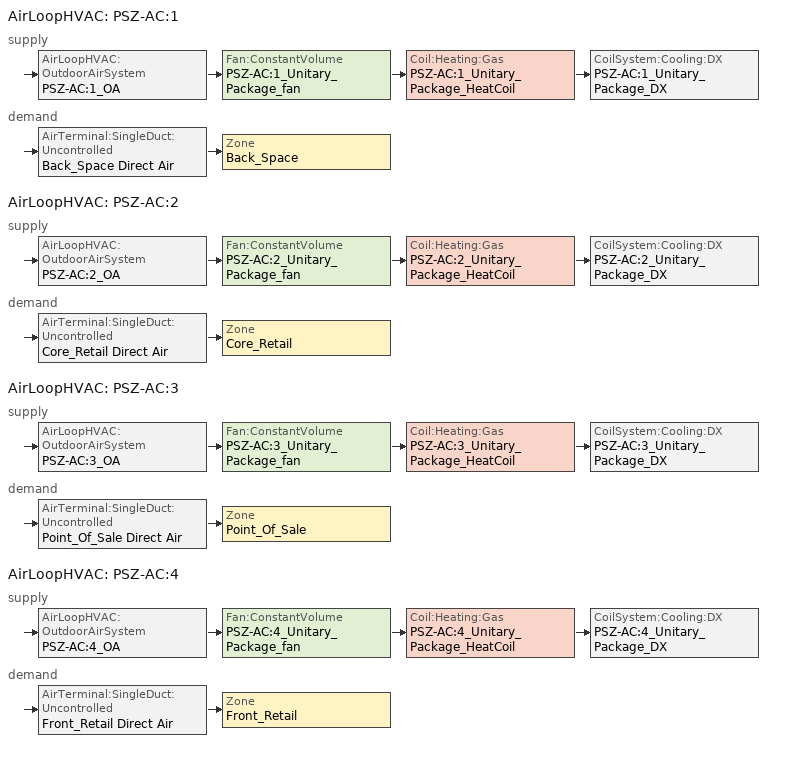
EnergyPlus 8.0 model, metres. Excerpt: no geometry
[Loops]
AirLoopHVAC 'PSZ-AC:1'
 supply: AirLoopHVAC:OutdoorAirSystem 'PSZ-AC:1_OA' > Fan:ConstantVolume 'PSZ-AC:1_Unitary_Package_fan' > Coil:Heating:Gas 'PSZ-AC:1_Unitary_Package_HeatCoil' > CoilSystem:Cooling:DX 'PSZ-AC:1_Unitary_Package_DX'
 demand: AirTerminal:SingleDuct:Uncontrolled 'Back_Space Direct Air' > Zone 'Back_Space'
AirLoopHVAC 'PSZ-AC:2'
 supply: AirLoopHVAC:OutdoorAirSystem 'PSZ-AC:2_OA' > Fan:ConstantVolume 'PSZ-AC:2_Unitary_Package_fan' > Coil:Heating:Gas 'PSZ-AC:2_Unitary_Package_HeatCoil' > CoilSystem:Cooling:DX 'PSZ-AC:2_Unitary_Package_DX'
 demand: AirTerminal:SingleDuct:Uncontrolled 'Core_Retail Direct Air' > Zone 'Core_Retail'
AirLoopHVAC 'PSZ-AC:3'
 supply: AirLoopHVAC:OutdoorAirSystem 'PSZ-AC:3_OA' > Fan:ConstantVolume 'PSZ-AC:3_Unitary_Package_fan' > Coil:Heating:Gas 'PSZ-AC:3_Unitary_Package_HeatCoil' > CoilSystem:Cooling:DX 'PSZ-AC:3_Unitary_Package_DX'
 demand: AirTerminal:SingleDuct:Uncontrolled 'Point_Of_Sale Direct Air' > Zone 'Point_Of_Sale'
AirLoopHVAC 'PSZ-AC:4'
 supply: AirLoopHVAC:OutdoorAirSystem 'PSZ-AC:4_OA' > Fan:ConstantVolume 'PSZ-AC:4_Unitary_Package_fan' > Coil:Heating:Gas 'PSZ-AC:4_Unitary_Package_HeatCoil' > CoilSystem:Cooling:DX 'PSZ-AC:4_Unitary_Package_DX'
 demand: AirTerminal:SingleDuct:Uncontrolled 'Front_Retail Direct Air' > Zone 'Front_Retail'
[Sizing:Zone] Zone Cooling Design Supply Air Temperature Input Method=SupplyAirTemperature; Zone Cooling Design Supply Air Temperature {C}=12.8; Zone Heating Design Supply Air Temperature Input Method=SupplyAirTemperature; Zone Heating Design Supply Air Temperature {C}=40; Zone Cooling Design Supply Air Humidity Ratio {kg-H2O/kg-air}=0.0085; Zone Heating Design Supply Air Humidity Ratio {kg-H2O/kg-air}=0.008; Zone Heating Sizing Factor=0; Zone Cooling Sizing Factor=0; Cooling Design Air Flow Method=DesignDay; Cooling Design Air Flow Rate {m3/s}=0; Cooling Minimum Air Flow {m3/s}=0; Cooling Minimum Air Flow Fraction=0; Heating Design Air Flow Method=DesignDay; Heating Design Air Flow Rate {m3/s}=0
Name | Design Specification Outdoor Air Object
Back_Space | SZ DSOA Back_Space
Core_Retail | SZ DSOA Core_Retail
Point_Of_Sale | SZ DSOA Point_Of_Sale
Front_Retail | SZ DSOA Front_Retail
[DesignSpecification:OutdoorAir] Outdoor Air Method=Flow/Area
Name | Outdoor Air Flow per Zone Floor Area {m3/s-m2}
SZ DSOA Back_Space | 0.000609562
SZ DSOA Core_Retail; SZ DSOA Point_Of_Sale; SZ DSOA Front_Retail | 0.00118103
[Sizing:System] Type of Load to Size On=Sensible; Design Outdoor Air Flow Rate {m3/s}=AUTOSIZE; Minimum System Air Flow Ratio=1; Preheat Design Temperature {C}=7; Preheat Design Humidity Ratio {kgWater/kgDryAir}=0.008; Precool Design Temperature {C}=12.8; Precool Design Humidity Ratio {kgWater/kgDryAir}=0.008; Central Cooling Design Supply Air Temperature {C}=12.8; Sizing Option=NonCoincident; 100% Outdoor Air in Cooling=No; 100% Outdoor Air in Heating=No; Zone Cooling Design Supply Air Humidity Ratio {kg-H2O/kg-air}=0.0085; Central Heating Design Supply Air Humidity Ratio {kgWater/kgDryAir}=0.008; Cooling Design Air Flow Method=DesignDay; Cooling Design Air Flow Rate {m3/s}=0; Heating Design Air Flow Method=DesignDay; Heating Design Air Flow Rate {m3/s}=0; System Outdoor Air Method=ZoneSum
Name | Central Heating Design Supply Air Temperature                        !- Central Heating Design Supply Air Temperature {C} | Central Heating Design Supply Air Temperature {C}
PSZ-AC:1; PSZ-AC:2 | 40
PSZ-AC:3; PSZ-AC:4 |  | 40
[ZoneControl:Thermostat] Control Type Schedule=Dual Zone Control Type Sched
Name | Zone or ZoneList | Control 1
Back_Space Thermostat | Back_Space | Back_Space DualSPSched
Core_Retail Thermostat | Core_Retail | Core_Retail DualSPSched
Point_Of_Sale Thermostat | Point_Of_Sale | Point_Of_Sale DualSPSched
Front_Retail Thermostat | Front_Retail | Front_Retail DualSPSched
[ThermostatSetpoint:DualSetpoint]
Name | Heating Setpoint Temperature Schedule | Cooling Setpoint Temperature Schedule
Back_Space DualSPSched; Point_Of_Sale DualSPSched; Front_Retail DualSPSched | HTGSETP_SCH_NO_OPTIMUM | CLGSETP_SCH_NO_SETBACK
Core_Retail DualSPSched | HTGSETP_SCH_YES_OPTIMUM | CLGSETP_SCH_YES_OPTIMUM
[AirTerminal:SingleDuct:Uncontrolled] Availability Schedule=ALWAYS_ON; Maximum Air Flow Rate {m3/s}=AUTOSIZE
Back_Space Direct Air; Core_Retail Direct Air; Point_Of_Sale Direct Air; Front_Retail Direct Air
[Zone equipment]
Back_Space: Back_Space Direct Air
Core_Retail: Core_Retail Direct Air
Point_Of_Sale: Point_Of_Sale Direct Air
Front_Retail: Front_Retail Direct Air
[Fan:ConstantVolume] Availability Schedule=HVACOperationSchd; Maximum Flow Rate {m3/s}=AUTOSIZE; Motor In Airstream Fraction=1
Name | Fan Efficiency | Pressure Rise {Pa} | Motor Efficiency
PSZ-AC:1_Unitary_Package_fan | 0.58175 | 622.5 | 0.895
PSZ-AC:2_Unitary_Package_fan | 0.6006 | 1018.41 | 0.924
PSZ-AC:3_Unitary_Package_fan; PSZ-AC:4_Unitary_Package_fan | 0.56225 | 622.5 | 0.865
[Coil:Cooling:DX:TwoSpeed] Availability Schedule=ALWAYS_ON
Name | Rated High Speed Total Cooling Capacity {W} | Rated High Speed Sensible Heat Ratio | Rated High Speed COP {W/W} | Rated High Speed Air Flow Rate {m3/s} | Total Cooling Capacity Function of Temperature Curve | Total Cooling Capacity Function of Flow Fraction Curve | Energy Input Ratio Function of Temperature Curve | Energy Input Ratio Function of Flow Fraction Curve | Part Load Fraction Correlation Curve | Rated Low Speed Total Cooling Capacity {W} | Rated Low Speed Sensible Heat Ratio | Rated Low Speed COP {W/W} | Rated Low Speed Air Flow Rate {m3/s} | Low Speed Total Cooling Capacity Function of Temperature Curve | Low Speed Energy Input Ratio Function of Temperature Curve
PSZ-AC:1_Unitary_Package_CoolCoil | 31305.35 | 0.72818 | 3.79883 | 1.52866 | PSZ-AC:1_Unitary_PackagecoolCapFT | PSZ-AC:1_Unitary_PackagecoolFFF | PSZ-AC:1_Unitary_PackagecoolEIRFT | PSZ-AC:1_Unitary_PackagecoolEIRFFF | PSZ-AC:1_Unitary_PackagecoolPLR | 15652.7 | 0.72818 | 3.79883 | 1.01911 | PSZ-AC:1_Unitary_PackagecoolCapFT | PSZ-AC:1_Unitary_PackagecoolEIRFT
PSZ-AC:2_Unitary_Package_CoolCoil | 130094 | 0.68705 | 3.39929 | 5.47337 | PSZ-AC:2_Unitary_PackagecoolCapFT | PSZ-AC:2_Unitary_PackagecoolFFF | PSZ-AC:2_Unitary_PackagecoolEIRFT | PSZ-AC:2_Unitary_PackagecoolEIRFFF | PSZ-AC:2_Unitary_PackagecoolPLR | 65047 | 0.68705 | 3.39929 | 3.64891 | PSZ-AC:2_Unitary_PackagecoolCapFT | PSZ-AC:2_Unitary_PackagecoolEIRFT
PSZ-AC:3_Unitary_Package_CoolCoil | 22000.94 | 0.74303 | 3.79883 | 1.128 | PSZ-AC:3_Unitary_PackagecoolCapFT | PSZ-AC:3_Unitary_PackagecoolFFF | PSZ-AC:3_Unitary_PackagecoolEIRFT | PSZ-AC:3_Unitary_PackagecoolEIRFFF | PSZ-AC:3_Unitary_PackagecoolPLR | 11000.47 | 0.74303 | 3.79883 | 0.752 | PSZ-AC:3_Unitary_PackagecoolCapFT | PSZ-AC:3_Unitary_PackagecoolEIRFT
PSZ-AC:4_Unitary_Package_CoolCoil | 18855.42 | 0.72558 | 4.11713 | 0.91264 | PSZ-AC:4_Unitary_PackagecoolCapFT | PSZ-AC:4_Unitary_PackagecoolFFF | PSZ-AC:4_Unitary_PackagecoolEIRFT | PSZ-AC:4_Unitary_PackagecoolEIRFFF | PSZ-AC:4_Unitary_PackagecoolPLR | 9427.71 | 0.72558 | 4.11713 | 0.608427 | PSZ-AC:4_Unitary_PackagecoolCapFT | PSZ-AC:4_Unitary_PackagecoolEIRFT
[Coil:Heating:Gas] Availability Schedule=ALWAYS_ON; Gas Burner Efficiency=0.8; Nominal Capacity {W}=AUTOSIZE
PSZ-AC:1_Unitary_Package_HeatCoil; PSZ-AC:2_Unitary_Package_HeatCoil; PSZ-AC:3_Unitary_Package_HeatCoil; PSZ-AC:4_Unitary_Package_HeatCoil
[CoilSystem:Cooling:DX] Availability Schedule=ALWAYS_ON
Name | Cooling Coil
PSZ-AC:1_Unitary_Package_DX | PSZ-AC:1_Unitary_Package_CoolCoil
PSZ-AC:2_Unitary_Package_DX | PSZ-AC:2_Unitary_Package_CoolCoil
PSZ-AC:3_Unitary_Package_DX | PSZ-AC:3_Unitary_Package_CoolCoil
PSZ-AC:4_Unitary_Package_DX | PSZ-AC:4_Unitary_Package_CoolCoil
[Controller:OutdoorAir] Minimum Outdoor Air Flow Rate {m3/s}=AUTOSIZE; Maximum Outdoor Air Flow Rate {m3/s}=AUTOSIZE; Economizer Control Type=DifferentialEnthalpy; Economizer Control Action Type=ModulateFlow; Lockout Type=NoLockout; Minimum Limit Type=FixedMinimum; Minimum Outdoor Air Schedule=MinOA_MotorizedDamper_Sched
Name | Maximum Fraction of Outdoor Air Schedule | Heat Recovery Bypass Control Type
PSZ-AC:1_OA_Controller | PSZ1_Timestep_Econ_Eff_SCH
PSZ-AC:2_OA_Controller | PSZ2_Timestep_Econ_Eff_SCH | BypassWhenOAFlowGreaterThanMinimum
PSZ-AC:3_OA_Controller | PSZ3_Timestep_Econ_Eff_SCH
PSZ-AC:4_OA_Controller | PSZ4_Timestep_Econ_Eff_SCH
[AirLoopHVAC] Design Supply Air Flow Rate {m3/s}=AUTOSIZE
PSZ-AC:1; PSZ-AC:2; PSZ-AC:3; PSZ-AC:4
[SetpointManager:SingleZone:Reheat] Control Variable=Temperature; Minimum Supply Air Temperature {C}=10; Maximum Supply Air Temperature {C}=50
Name | Control Zone | Setpoint Node or NodeList
SupAirTemp MngrBack_Space | Back_Space | PSZ-AC:1 Supply Equipment Outlet Node
SupAirTemp MngrCore_Retail | Core_Retail | PSZ-AC:2 Supply Equipment Outlet Node
SupAirTemp MngrPoint_Of_Sale | Point_Of_Sale | PSZ-AC:3 Supply Equipment Outlet Node
SupAirTemp MngrFront_Retail | Front_Retail | PSZ-AC:4 Supply Equipment Outlet Node
[SetpointManager:MixedAir] Control Variable=Temperature
Name | Setpoint Node or NodeList
PSZ-AC:1_OAMixed Air Temp Manager | PSZ-AC:1_OA-PSZ-AC:1_Unitary_PackageNode
PSZ-AC:2_OAMixed Air Temp Manager | PSZ-AC:2_OA-PSZ-AC:2_Unitary_PackageNode
PSZ-AC:3_OAMixed Air Temp Manager | PSZ-AC:3_OA-PSZ-AC:3_Unitary_PackageNode
PSZ-AC:4_OAMixed Air Temp Manager | PSZ-AC:4_OA-PSZ-AC:4_Unitary_PackageNode
PSZ-AC:1_HeatC Temp Manager | PSZ-AC:1_Unitary_PackageCoolCoil air inlet
PSZ-AC:2_HeatC Temp Manager | PSZ-AC:2_Unitary_PackageCoolCoil air inlet
PSZ-AC:3_HeatC Temp Manager | PSZ-AC:3_Unitary_PackageCoolCoil air inlet
PSZ-AC:4_HeatC Temp Manager | PSZ-AC:4_Unitary_PackageCoolCoil air inlet
[HeatExchanger:AirToAir:SensibleAndLatent]
PSZ-AC:2 OA Heat Recovery: Availability Schedule=Always_On; Nominal Supply Air Flow Rate {m3/s}=AUTOSIZE; Sensible Effectiveness at 100% Heating Air Flow=0.7; Latent Effectiveness at 100% Heating Air Flow=0.6; Sensible Effectiveness at 75% Heating Air Flow=0.7; Latent Effectiveness at 75% Heating Air Flow=0.6; Sensible Effectiveness at 100% Cooling Air Flow=0.75; Latent Effectiveness at 100% Cooling Air Flow=0.6; Sensible Effectiveness at 75% Cooling Air Flow=0.75; Latent Effectiveness at 75% Cooling Air Flow=0.6; Nominal Electric Power {W}=1406.23; Supply Air Outlet Temperature Control=No; Heat Exchanger Type=Rotary; Frost Control Type=ExhaustOnly; Threshold Temperature {C}=-23.3; Initial Defrost Time Fraction=0.167; Rate of Defrost Time Fraction Increase {1/K}=1.44
[WaterHeater:Mixed]
Gas Tank: Tank Volume {m3}=0.151416; Setpoint Temperature Schedule=Hot Water Setpoint Temp Schedule; Deadband Temperature Difference {deltaC}=2; Maximum Temperature Limit {C}=82.2222; Heater Control Type=Cycle; Heater Maximum Capacity {W}=11722.8; Heater Minimum Capacity {W}=0; Heater Fuel Type=NaturalGas; Heater Thermal Efficiency=0.82; Off Cycle Parasitic Fuel Consumption Rate {W}=1860; Off Cycle Parasitic Fuel Type=NaturalGas; Off Cycle Parasitic Heat Fraction to Tank=0; On Cycle Parasitic Fuel Consumption Rate {W}=1860; Ambient Temperature Indicator=Zone; Ambient Temperature Zone=Back_space; Off Cycle Loss Coefficient to Ambient Temperature {W/K}=4.10807; On Cycle Loss Coefficient to Ambient Temperature {W/K}=4.10807; Peak Use Flow Rate {m3/s}=1.89E-05; Use Flow Rate Fraction Schedule=BLDG_SWH_SCH
[EnergyManagementSystem:Actuator] Actuated Component Type=Fan; Actuated Component Control Type=Fan Pressure Rise
Name | Actuated Component Unique
PSZ1_Fan_Pressure | PSZ-AC:1_Unitary_Package_fan
PSZ2_Fan_Pressure | PSZ-AC:2_Unitary_Package_fan
PSZ3_Fan_Pressure | PSZ-AC:3_Unitary_Package_fan
PSZ4_Fan_Pressure | PSZ-AC:4_Unitary_Package_fan
[EnergyManagementSystem:Sensor]
Name | Output:Variable or Output:Meter Index Key | Output:Variable or Output:Meter
Back_Space_Temp | Back_Space Air Node | System Node Temperature
PSZ1_OAFlowMass | PSZ-AC:1_OAInlet Node | System Node Mass Flow Rate
PSZ1_HeatingRTF | PSZ-AC:1_Unitary_Package_HeatCoil | Heating Coil Runtime Fraction
PSZ1_RTF | PSZ-AC:1_Unitary_Package_CoolCoil | Cooling Coil Runtime Fraction
PSZ1_SpeedRatio | PSZ-AC:1_Unitary_Package_DX | Coil System Compressor Speed Ratio
PSZ1_Econo_Status | PSZ-AC:1 | Air System Outdoor Air Economizer Status
Core_Retail_Temp | Core_Retail Air Node | System Node Temperature
PSZ2_OAFlowMass | PSZ-AC:2_OAInlet Node | System Node Mass Flow Rate
PSZ2_HeatingRTF | PSZ-AC:2_Unitary_Package_HeatCoil | Heating Coil Runtime Fraction
PSZ2_RTF | PSZ-AC:2_Unitary_Package_CoolCoil | Cooling Coil Runtime Fraction
PSZ2_SpeedRatio | PSZ-AC:2_Unitary_Package_DX | Coil System Compressor Speed Ratio
PSZ2_Econo_Status | PSZ-AC:2 | Air System Outdoor Air Economizer Status
Point_Of_Sale_Temp | Point_Of_Sale Air Node | System Node Temperature
PSZ3_OAFlowMass | PSZ-AC:3_OAInlet Node | System Node Mass Flow Rate
PSZ3_HeatingRTF | PSZ-AC:3_Unitary_Package_HeatCoil | Heating Coil Runtime Fraction
PSZ3_RTF | PSZ-AC:3_Unitary_Package_CoolCoil | Cooling Coil Runtime Fraction
PSZ3_SpeedRatio | PSZ-AC:3_Unitary_Package_DX | Coil System Compressor Speed Ratio
PSZ3_Econo_Status | PSZ-AC:3 | Air System Outdoor Air Economizer Status
Front_Retail_Temp | Front_Retail Air Node | System Node Temperature
PSZ4_OAFlowMass | PSZ-AC:4_OAInlet Node | System Node Mass Flow Rate
PSZ4_HeatingRTF | PSZ-AC:4_Unitary_Package_HeatCoil | Heating Coil Runtime Fraction
PSZ4_RTF | PSZ-AC:4_Unitary_Package_CoolCoil | Cooling Coil Runtime Fraction
PSZ4_SpeedRatio | PSZ-AC:4_Unitary_Package_DX | Coil System Compressor Speed Ratio
PSZ4_Econo_Status | PSZ-AC:4 | Air System Outdoor Air Economizer Status
[EnergyManagementSystem:InternalVariable]
Name | Internal Data Index Key | Internal Data Type
PSZ1_Fan_DesignPressure | PSZ-AC:1_Unitary_Package_fan | Fan Nominal Pressure Rise
PSZ1_DesignFlowMass | PSZ-AC:1_OA_CONTROLLER | Outdoor Air Controller Maximum Mass Flow Rate
PSZ1_OADesignMass | PSZ-AC:1_OA_CONTROLLER | Outdoor Air Controller Minimum Mass Flow Rate
PSZ2_Fan_DesignPressure | PSZ-AC:2_Unitary_Package_fan | Fan Nominal Pressure Rise
PSZ2_DesignFlowMass | PSZ-AC:2_OA_CONTROLLER | Outdoor Air Controller Maximum Mass Flow Rate
PSZ2_OADesignMass | PSZ-AC:2_OA_CONTROLLER | Outdoor Air Controller Minimum Mass Flow Rate
PSZ3_Fan_DesignPressure | PSZ-AC:3_Unitary_Package_fan | Fan Nominal Pressure Rise
PSZ3_DesignFlowMass | PSZ-AC:3_OA_CONTROLLER | Outdoor Air Controller Maximum Mass Flow Rate
PSZ3_OADesignMass | PSZ-AC:3_OA_CONTROLLER | Outdoor Air Controller Minimum Mass Flow Rate
PSZ4_Fan_DesignPressure | PSZ-AC:4_Unitary_Package_fan | Fan Nominal Pressure Rise
PSZ4_DesignFlowMass | PSZ-AC:4_OA_CONTROLLER | Outdoor Air Controller Maximum Mass Flow Rate
PSZ4_OADesignMass | PSZ-AC:4_OA_CONTROLLER | Outdoor Air Controller Minimum Mass Flow Rate
[Schedule:Compact]
BLDG_SWH_SCH: Through: 12/31, For: Weekdays SummerDesignDay, Until: 01:00, 0, Until: 03:00, 0, Until: 07:00, 0, Until: 08:00, 0.15, Until: 09:00, 0.23, Until: 10:00, 0.32, Until: 11:00, 0.41, Until: 12:00, 0.57, Until: 13:00, 0.62, Until: 14:00, 0.61, Until: 15:00, 0.5, Until: 16:00, 0.45, Until: 17:00, 0.46, Until: 18:00, 0.47, Until: 19:00, 0.42, Until: 20:00, 0.34, Until: 21:00, 0.33, Until: 22:00, 0, Until: 23:00, 0, Until: 24:00, 0, For: Saturday WinterDesignDay, Until: 01:00, 0, Until: 02:00, 0, Until: 03:00, 0, Until: 06:00, 0, Until: 07:00, 0, Until: 08:00, 0.2, Until: 09:00, 0.24, Until: 10:00, 0.27, Until: 11:00, 0.42, Until: 12:00, 0.54, Until: 13:00, 0.59, Until: 14:00, 0.6, Until: 15:00, 0.49, Until: 16:00, 0.48, Until: 17:00, 0.47, Until: 18:00, 0.46, Until: 19:00, 0.44, Until: 20:00, 0.36, Until: 21:00, 0.29, Until: 22:00, 0.22, Until: 23:00, 0, Until: 24:00, 0, For: Sunday Holidays AllOtherDays, Until: 03:00, 0, Until: 06:00, 0, Until: 07:00, 0, Until: 08:00, 0, Until: 09:00, 0, Until: 10:00, 0.14, Until: 11:00, 0.29, Until: 12:00, 0.31, Until: 14:00, 0.36, Until: 15:00, 0.34, Until: 16:00, 0.35, Until: 17:00, 0.37, Until: 18:00, 0.34, Until: 19:00, 0.25, Until: 20:00, 0, Until: 21:00, 0, Until: 22:00, 0, Until: 23:00, 0, Until: 24:00, 0
Hot Water Setpoint Temp Schedule: THROUGH: 12/31, FOR: AllDays, UNTIL: 24:00, 60
ALWAYS_ON: Through: 12/31, For: AllDays, Until: 24:00, 1
HVACOperationSchd: Through: 12/31, For: Weekdays SummerDesignDay, Until: 06:00, 0, Until: 21:00, 1, Until: 24:00, 0, For: Saturday WinterDesignDay, Until: 06:00, 0, Until: 22:00, 1, Until: 24:00, 0, For: Sunday Holidays AllOtherDays, Until: 08:00, 0, Until: 19:00, 1, Until: 24:00, 0
HTGSETP_SCH_YES_OPTIMUM: Through: 12/31, For: WinterDesignDay, Until: 06:00, 15.56, Until: 07:00, 18.33, Until: 21:00, 21.11, Until: 24:00, 15.56, For: Weekdays, Until: 05:00, 15.56, Until: 06:00, 17.8, Until: 07:00, 20, Until: 21:00, 21.11, Until: 24:00, 15.56, For SummerDesignDay, Until: 24:00, 15.56, For: Saturday, Until: 05:00, 15.56, Until: 06:00, 17.8, Until: 07:00, 20, Until: 22:00, 21.11, Until: 24:00, 15.56, For: Sunday Holidays AllOtherDays, Until: 07:00, 15.56, Until: 08:00, 17.8, Until: 09:00, 20, Until: 19:00, 21.11, Until: 24:00, 15.56
HTGSETP_SCH_NO_OPTIMUM: Through: 12/31, For: WinterDesignDay, Until: 06:00, 15.56, Until: 07:00, 18.33, Until: 21:00, 21.11, Until: 24:00, 15.56, For: Weekdays, Until: 05:00, 15.56, Until: 06:00, 21.11, Until: 07:00, 21.11, Until: 21:00, 21.11, Until: 24:00, 15.56, For SummerDesignDay, Until: 24:00, 15.56, For: Saturday, Until: 05:00, 15.56, Until: 06:00, 21.11, Until: 07:00, 21.11, Until: 22:00, 21.11, Until: 24:00, 15.56, For: Sunday Holidays AllOtherDays, Until: 07:00, 15.56, Until: 08:00, 21.11, Until: 09:00, 21.11, Until: 19:00, 21.11, Until: 24:00, 15.56
CLGSETP_SCH_YES_OPTIMUM: Through: 12/31, For: SummerDesignDay, Until: 06:00, 29.44, Until: 07:00, 26.67, Until: 21:00, 23.89, Until: 24:00, 29.44, For: Weekdays, Until: 05:00, 29.44, Until: 06:00, 27.8, Until: 07:00, 25.6, Until: 21:00, 23.89, Until: 24:00, 29.44, For: Saturday, Until: 05:00, 29.44, Until: 06:00, 27.8, Until: 07:00, 25.6, Until: 22:00, 23.89, Until: 24:00, 29.44, For WinterDesignDay, Until: 24:00, 29.44, For: Sunday Holidays AllOtherDays, Until: 07:00, 29.44, Until: 08:00, 27.8, Until: 09:00, 25.6, Until: 19:00, 23.89, Until: 24:00, 29.44
CLGSETP_SCH_NO_SETBACK: Through: 12/31, For: SummerDesignDay, Until: 06:00, 29.44, Until: 07:00, 26.67, Until: 21:00, 23.89, Until: 24:00, 29.44, For: Weekdays, Until: 05:00, 23.89, Until: 06:00, 23.89, Until: 07:00, 23.89, Until: 21:00, 23.89, Until: 24:00, 23.89, For: Saturday, Until: 05:00, 23.89, Until: 06:00, 23.89, Until: 07:00, 23.89, Until: 22:00, 23.89, Until: 24:00, 23.89, For WinterDesignDay, Until: 24:00, 29.44, For: Sunday Holidays AllOtherDays, Until: 07:00, 23.89, Until: 08:00, 23.89, Until: 09:00, 23.89, Until: 19:00, 23.89, Until: 24:00, 23.89
MinOA_MotorizedDamper_Sched: Through: 12/31, For: Weekdays SummerDesignDay, Until: 07:00, 0, Until: 21:00, 1, Until: 24:00, 0, For: Saturday, Until: 07:00, 0, Until: 22:00, 1, Until: 24:00, 0, For: WinterDesignDay, Until: 24:00, 1, For: Sunday Holidays AllOtherDays, Until: 09:00, 0, Until: 19:00, 1, Until: 24:00, 0
Dual Zone Control Type Sched: Through: 12/31, For: AllDays, Until: 24:00, 4
[Curve:Quadratic]
Name | Coefficient1 Constant | Coefficient2 x | Coefficient3 x**2 | Minimum Value of x | Maximum Value of x
PSZ-AC:1_Unitary_PackagecoolFFF; PSZ-AC:2_Unitary_PackagecoolFFF; PSZ-AC:3_Unitary_PackagecoolFFF; PSZ-AC:4_Unitary_PackagecoolFFF | 0.8 | 0.2 | 0 | 0.5 | 1.5
PSZ-AC:1_Unitary_PackagecoolEIRFFF; PSZ-AC:2_Unitary_PackagecoolEIRFFF; PSZ-AC:3_Unitary_PackagecoolEIRFFF; PSZ-AC:4_Unitary_PackagecoolEIRFFF | 1.156 | -0.1816 | 0.0256 | 0.5 | 1.5
PSZ-AC:1_Unitary_PackagecoolPLR; PSZ-AC:2_Unitary_PackagecoolPLR; PSZ-AC:3_Unitary_PackagecoolPLR; PSZ-AC:4_Unitary_PackagecoolPLR | 0.75 | 0.25 | 0 | 0 | 1
[Curve:Biquadratic] Minimum Value of x=12.77778; Maximum Value of x=23.88889; Minimum Value of y=21.11111; Maximum Value of y=46.11111
Name | Coefficient1 Constant | Coefficient2 x | Coefficient3 x**2 | Coefficient4 y | Coefficient5 y**2 | Coefficient6 x*y
PSZ-AC:1_Unitary_PackagecoolCapFT; PSZ-AC:2_Unitary_PackagecoolCapFT; PSZ-AC:3_Unitary_PackagecoolCapFT; PSZ-AC:4_Unitary_PackagecoolCapFT | 0.766956 | 0.0107756 | -4.14703e-05 | 0.00134961 | -0.000261144 | 0.000457488
PSZ-AC:1_Unitary_PackagecoolEIRFT; PSZ-AC:2_Unitary_PackagecoolEIRFT; PSZ-AC:3_Unitary_PackagecoolEIRFT; PSZ-AC:4_Unitary_PackagecoolEIRFT | 0.297145 | 0.0430933 | -0.000748766 | 0.00597727 | 0.000482112 | -0.000956448
[Schedule:Constant]
PSZ1_Timestep_Econ_Eff_SCH; PSZ2_Timestep_Econ_Eff_SCH; PSZ3_Timestep_Econ_Eff_SCH; PSZ4_Timestep_Econ_Eff_SCH: Fraction, 0.7
